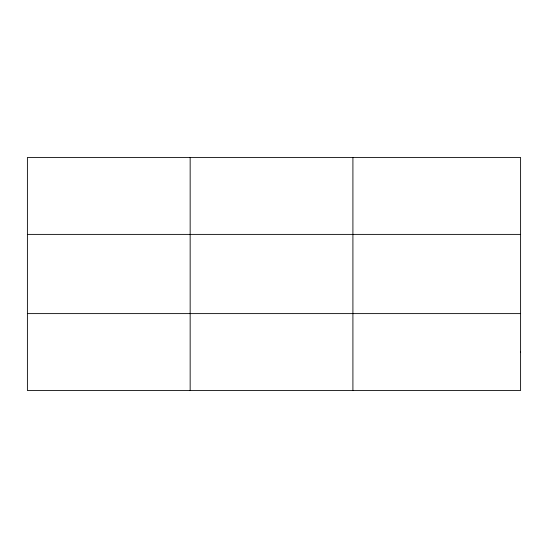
<?xml version="1.0" encoding="UTF-8"?>
<svg xmlns="http://www.w3.org/2000/svg" width="548" height="548" viewBox="0 0 548 548"><rect width="100%" height="100%" fill="white"/><g stroke="black" fill="none" stroke-linecap="round" stroke-linejoin="round"><path stroke-width="0.82" d="M190.156 157.488L190.156 390.512M352.912 157.488L352.912 390.512M27.4 234.386L520.6 234.386M27.4 313.614L520.6 313.614M520.6 352.063L520.6 390.512L27.4 390.512L27.4 157.488L520.6 157.488L520.6 352.063"/></g></svg>
